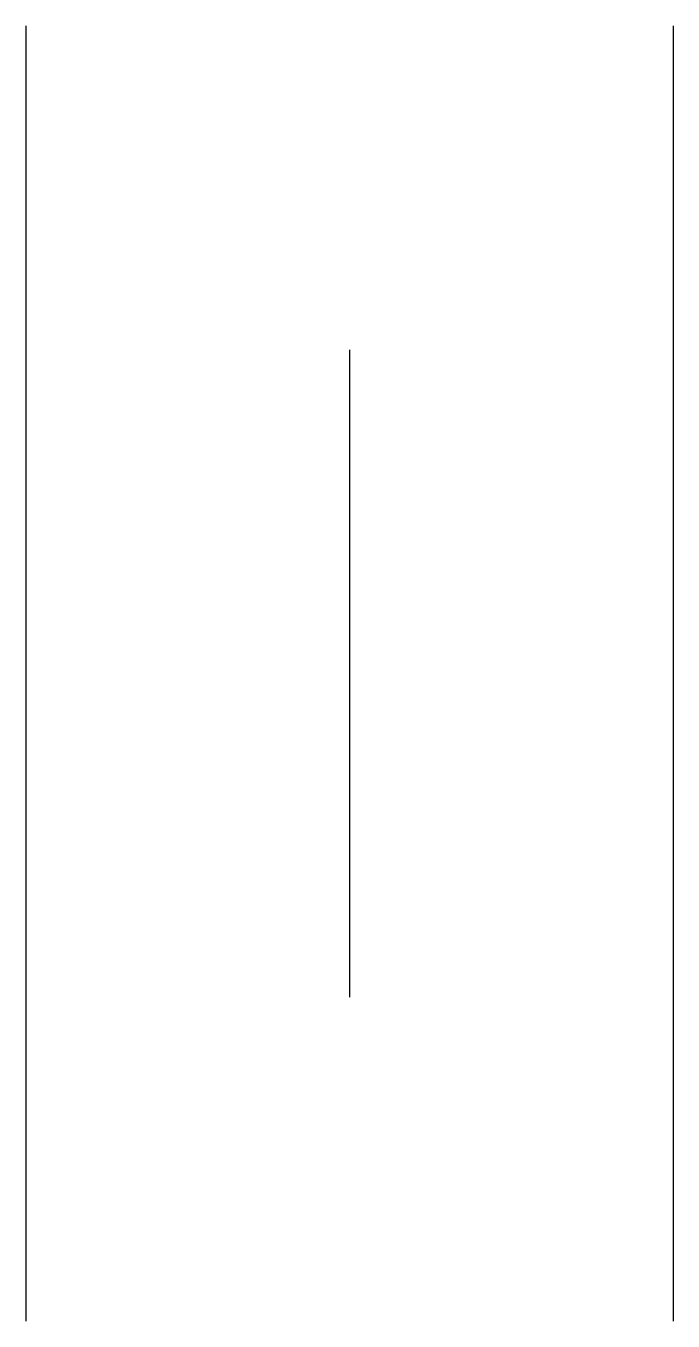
# Model space of a CAD drawing. Extents: x 0 to 0.125, y -0.125 to 0.125.
import ezdxf

# ---------------------------------------------------------------- set-up
doc = ezdxf.new("R2010")
doc.units = 0
doc.layers.get('0').update_dxf_attribs({"linetype": 'CONTINUOUS'})

msp = doc.modelspace()

# ---------------------------------------------------------------- linework, layer by layer
at = {"color": 0}
for points in [[(0, 0.125), (0, -0.125)], [(0.125, 0.125), (0.125, -0.125)], [(0.0625, 0.0625), (0.0625, -0.0625)]]:
    msp.add_lwpolyline(points, dxfattribs=at)

doc.saveas('drawing.dxf')
